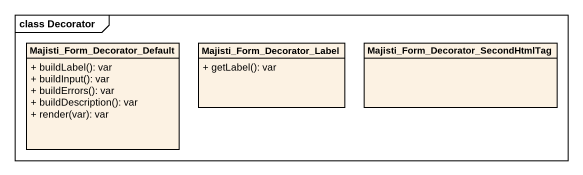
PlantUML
@startuml
mainframe class Decorator
hide circle
hide empty members
skinparam classAttributeIconSize 0
class "Majisti_Form_Decorator_Default" as Majisti_Form_Decorator {
  + buildLabel(): var
  + buildInput(): var
  + buildErrors(): var
  + buildDescription(): var
  + render(var): var
}
class Majisti_Form_Decorator_Label {
  + getLabel(): var
}
class "Majisti_Form_Decorator_SecondHtmlTag" as Majisti_Form_Decorator_2
@enduml
